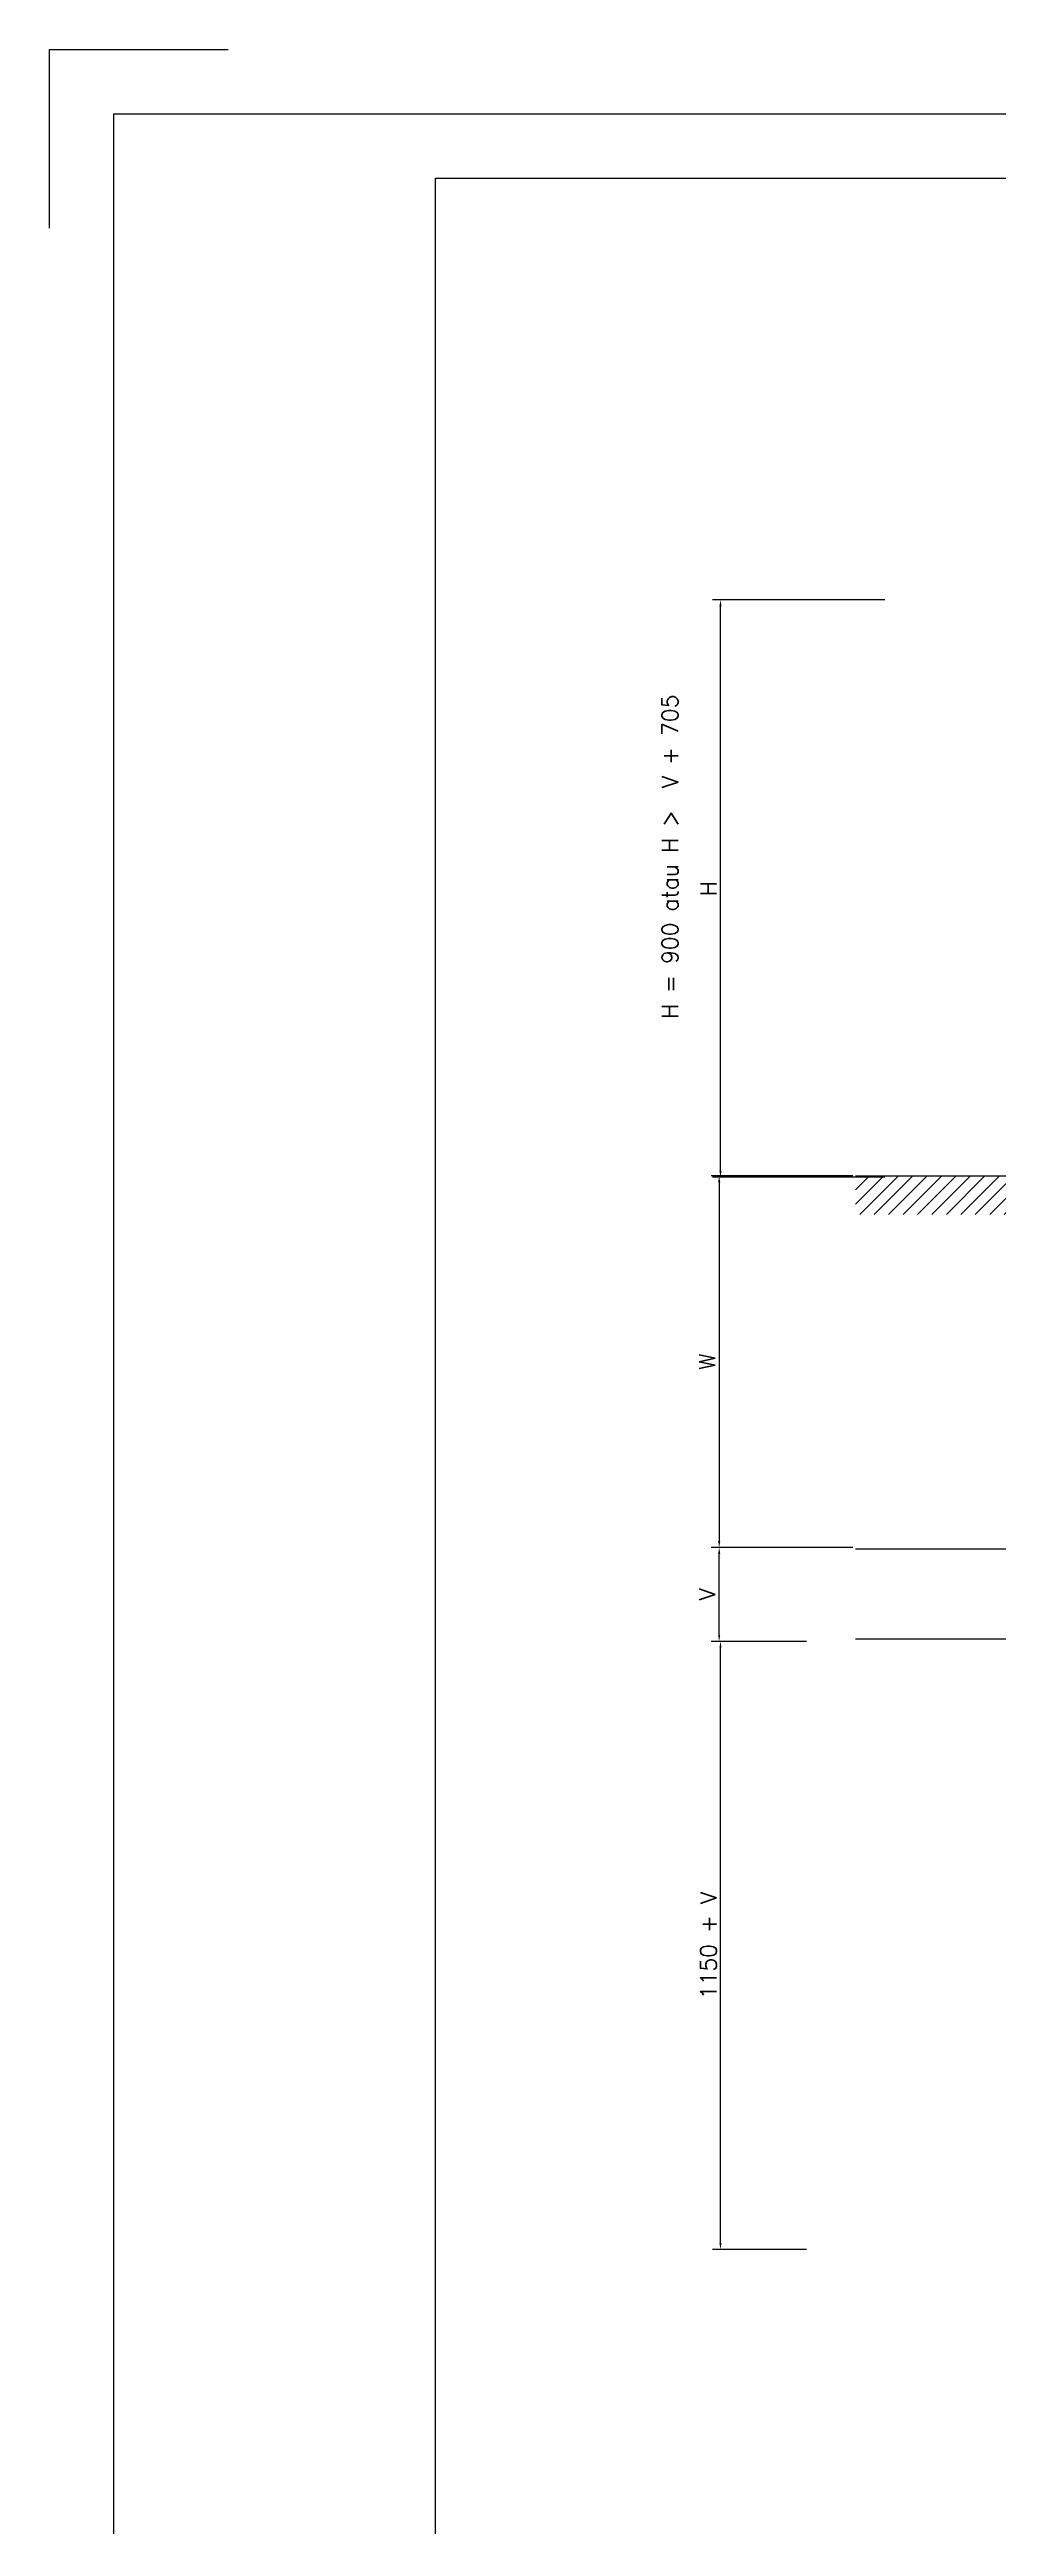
# Model space of a CAD drawing. Header units: metres. Extents: x 444 to 3227, y -3167 to -392.
# Drawn here: x 1400.2 to 1547.7, y -2198.8 to -1813.5 of the extents above; entities that cross this region are included whole.
import ezdxf

# ---------------------------------------------------------------- set-up
doc = ezdxf.new("R2010")
doc.units = ezdxf.units.M
doc.layers.get('DEFPOINTS').update_dxf_attribs({"linetype": 'CONTINUOUS'})
for name, color, linetype in [('BANGUNAN', 7, 'CONTINUOUS'), ('DIMENSI', 7, 'CONTINUOUS'), ('KOP', 7, 'CONTINUOUS')]:
    doc.layers.add(name, color=color, linetype=linetype)
doc.styles.get("Standard").update_dxf_attribs({"font": 'Simplex.shx', "height": 2.5})
doc.dimstyles.get("Standard").update_dxf_attribs({"dimtxt": 0.18, "dimasz": 0.18, "dimexe": 0.18, "dimexo": 0.0625, "dimgap": 0.09, "dimtad": 0, "dimtih": 1, "dimtoh": 1, "dimdec": 4, "dimzin": 0, "dimdsep": 46, "dimtxsty": 'Standard', "dimcen": 0.09, "dimadec": 0, "dimazin": 0, "dimtfac": 1, "dimtdec": 4, "dimtofl": 0, "dimtmove": 0, "dimatfit": 3, "dimfxl": 1, "dimtolj": 1, "dimtzin": 0, "dimarcsym": 0})

# ---------------------------------------------------------------- blocks, each defined once
blk = doc.blocks.new('*D0')
at = {"layer": 'DEFPOINTS', "color": 0}
for p in [(1504.45, -1899.12), (1530.65, -1899.12), (1530.65, -1988.92)]:
    blk.add_point(p, dxfattribs=at)
at = {"layer": 'DIMENSI', "color": 1, "lineweight": -2}
for p, q in [((1530.03, -1899.12), (1503.2, -1899.12)), ((1504.45, -1987.92), (1504.45, -1900.12)), ((1530.03, -1988.92), (1503.2, -1988.92))]:
    blk.add_line(p, q, dxfattribs=at)
at = {"layer": 'DIMENSI', "color": 1}
for points in [[(1504.29, -1900.12), (1504.62, -1900.12), (1504.45, -1899.12)], [(1504.29, -1987.92), (1504.62, -1987.92), (1504.45, -1988.92)]]:
    blk.add_solid(points, dxfattribs=at)
at = {"layer": 'DIMENSI', "color": 2, "insert": (1502.58, -1944.02), "char_height": 2.5, "attachment_point": 5, "rotation": 90}
blk.add_mtext('\\A1;H', dxfattribs=at)
blk = doc.blocks.new('*D2')
at = {"layer": 'DEFPOINTS', "color": 0}
for p in [(1525.65, -1988.72), (1504.25, -2046.52), (1525.65, -2046.52)]:
    blk.add_point(p, dxfattribs=at)
at = {"layer": 'DIMENSI', "color": 1, "lineweight": -2}
for p, q in [((1525.03, -1988.72), (1503, -1988.72)), ((1504.25, -1989.72), (1504.25, -2045.52)), ((1525.03, -2046.52), (1503, -2046.52))]:
    blk.add_line(p, q, dxfattribs=at)
at = {"layer": 'DIMENSI', "color": 1}
for points in [[(1504.09, -1989.72), (1504.42, -1989.72), (1504.25, -1988.72)], [(1504.09, -2045.52), (1504.42, -2045.52), (1504.25, -2046.52)]]:
    blk.add_solid(points, dxfattribs=at)
at = {"layer": 'DIMENSI', "color": 2, "insert": (1502.38, -2017.62), "char_height": 2.5, "attachment_point": 5, "rotation": 90}
blk.add_mtext('\\A1;W', dxfattribs=at)
blk = doc.blocks.new('*D35')
at = {"layer": 'DEFPOINTS', "color": 0}
for p in [(1504.45, -2061.12), (1518.45, -2061.12), (1518.45, -2155.72)]:
    blk.add_point(p, dxfattribs=at)
at = {"layer": 'DIMENSI', "color": 1, "lineweight": -2}
for p, q in [((1517.83, -2061.12), (1503.2, -2061.12)), ((1504.45, -2154.72), (1504.45, -2062.12)), ((1517.83, -2155.72), (1503.2, -2155.72))]:
    blk.add_line(p, q, dxfattribs=at)
at = {"layer": 'DIMENSI', "color": 1}
for points in [[(1504.29, -2062.12), (1504.62, -2062.12), (1504.45, -2061.12)], [(1504.29, -2154.72), (1504.62, -2154.72), (1504.45, -2155.72)]]:
    blk.add_solid(points, dxfattribs=at)
at = {"layer": 'DIMENSI', "color": 2, "insert": (1502.58, -2108.42), "char_height": 2.5, "attachment_point": 5, "rotation": 90}
blk.add_mtext('\\A1;1150 + V ', dxfattribs=at)
blk = doc.blocks.new('*D36')
at = {"layer": 'DEFPOINTS', "color": 0}
for p in [(1504.25, -2046.52), (1506.65, -2046.52), (1506.65, -2061.12)]:
    blk.add_point(p, dxfattribs=at)
at = {"layer": 'DIMENSI', "color": 1, "lineweight": -2}
for p, q in [((1506.03, -2046.52), (1503, -2046.52)), ((1504.25, -2060.12), (1504.25, -2047.52)), ((1506.03, -2061.12), (1503, -2061.12))]:
    blk.add_line(p, q, dxfattribs=at)
at = {"layer": 'DIMENSI', "color": 1}
for points in [[(1504.09, -2047.52), (1504.42, -2047.52), (1504.25, -2046.52)], [(1504.09, -2060.12), (1504.42, -2060.12), (1504.25, -2061.12)]]:
    blk.add_solid(points, dxfattribs=at)
at = {"layer": 'DIMENSI', "color": 2, "insert": (1502.38, -2053.82), "char_height": 2.5, "attachment_point": 5, "rotation": 90}
blk.add_mtext('\\A1;V', dxfattribs=at)

msp = doc.modelspace()

# ---------------------------------------------------------------- hatches: boundary and pattern name
at = {"layer": 'BANGUNAN'}
h = msp.add_hatch(dxfattribs=at)
h.set_pattern_fill('ANSI31', color=1, scale=0.5, style=0)
h.set_pattern_definition([(45, (526.7544, -2244.2152), (-1.122532, 1.122532), [])])
h.paths.add_polyline_path([(1567.45441, -1988.71517), (1525.45441, -1988.71517), (1525.45441, -1994.71517), (1567.45441, -1994.71517)])

# ---------------------------------------------------------------- linework, layer by layer
at = {"layer": 'BANGUNAN', "color": 2}
for p, q in [((1525.45441, -1988.71517), (1576.45441, -1988.71517)), ((1525.45441, -2046.71517), (1576.45441, -2046.71517)), ((1525.45441, -2060.71517), (1576.45441, -2060.71517))]:
    msp.add_line(p, q, dxfattribs=at)
at = {"layer": 'KOP', "color": 9}
msp.add_lwpolyline([(1400.15441, -1841.29104), (1400.15441, -1813.51517), (1427.93028, -1813.51517)], dxfattribs=at)
msp.add_lwpolyline([(2251.15441, -1823.51517), (2251.15441, -2417.51517), (1410.15441, -2417.51517), (1410.15441, -1823.51517)], close=True, dxfattribs=at)
at = {"layer": 'KOP', "color": 130}
msp.add_lwpolyline([(1460.15441, -2407.51517), (1460.15441, -1833.51517), (2241.15441, -1833.51517), (2241.15441, -2407.51517)], close=True, dxfattribs=at)

# ---------------------------------------------------------------- texts
at = {"layer": 'DIMENSI', "color": 2}
msp.add_text('H = 900 atau H >  V + 705', height=2.5, rotation=90, dxfattribs=at).set_placement((1497.85441, -1964.31517))

# ---------------------------------------------------------------- dimensions: what is measured, and where the dimension line sits
at = {"layer": 'DIMENSI'}
for p1, p2, distance, text, picture, middle in [((1530.65441, -1988.91517), (1530.65441, -1899.11517), 26.2, 'H', '*D0', (1502.57941, -1944.01517)), ((1506.65441, -2061.11517), (1506.65441, -2046.51517), 2.4, 'V', '*D36', (1502.37941, -2053.81517)), ((1518.45441, -2155.71517), (1518.45441, -2061.11517), 14, '1150 + V ', '*D35', (1502.57941, -2108.41517))]:
    dim = msp.add_aligned_dim(p1=p1, p2=p2, distance=distance, text=text, dimstyle='Standard', override={"dimtxt": 1, "dimasz": 1, "dimexe": 1.25, "dimexo": 0.625, "dimgap": 0.625, "dimtad": 1, "dimtih": 0, "dimtoh": 0, "dimzin": 8, "dimlunit": 6, "dimcen": 1, "dimclrd": 1, "dimclre": 1, "dimclrt": 2, "dimtofl": 1}, dxfattribs=at)
    dim.commit()
    dim.dimension.update_dxf_attribs({"geometry": picture, "text_midpoint": middle})
dim = msp.add_linear_dim(base=(1504.25441, -2046.51517), p1=(1525.65441, -1988.71517), p2=(1525.65441, -2046.51517), angle=270, text='W', dimstyle='Standard', override={"dimtxt": 1, "dimasz": 1, "dimexe": 1.25, "dimexo": 0.625, "dimgap": 0.625, "dimtad": 1, "dimtih": 0, "dimtoh": 0, "dimzin": 8, "dimlunit": 6, "dimcen": 1, "dimclrd": 1, "dimclre": 1, "dimclrt": 2, "dimtofl": 1}, dxfattribs=at)
dim.commit()
dim.dimension.update_dxf_attribs({"geometry": '*D2', "text_midpoint": (1504.25441, -2017.61517), "dimtype": 161})

doc.saveas('drawing.dxf')
